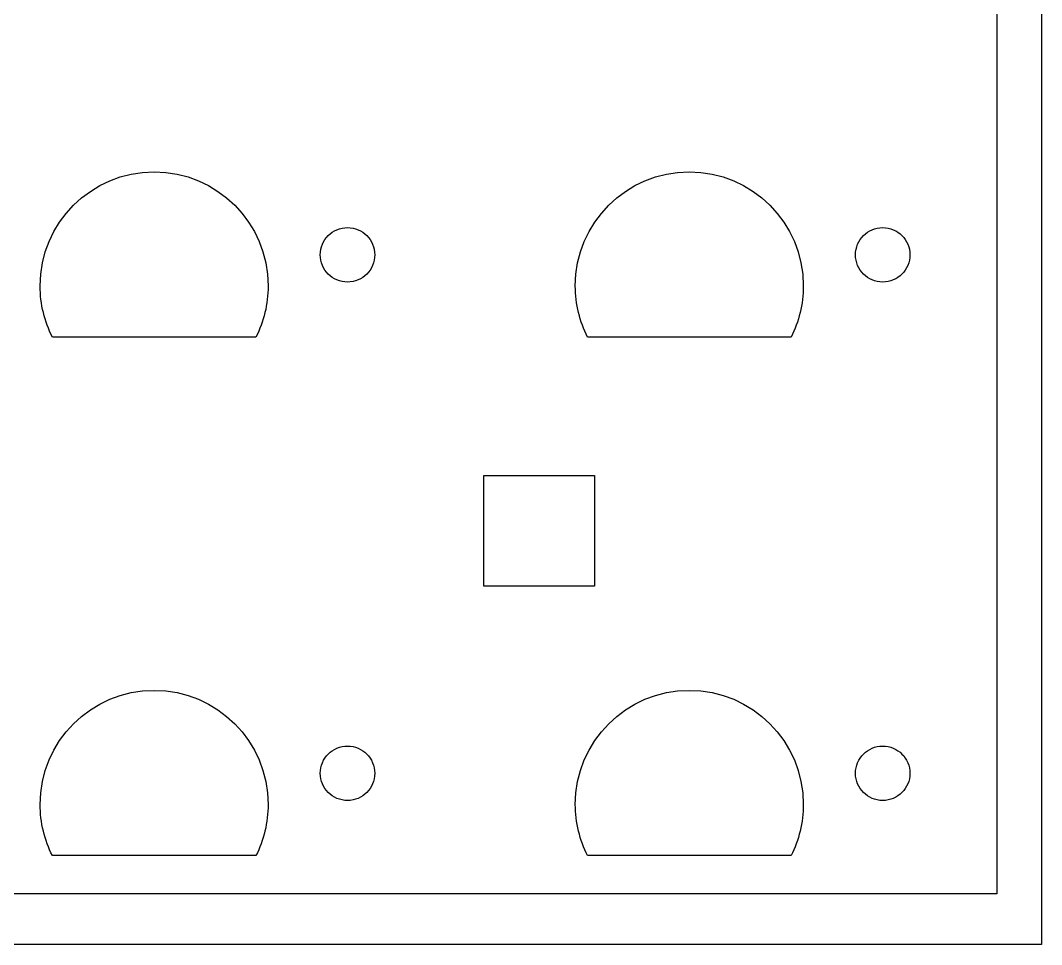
# Model space of a CAD drawing. Extents: x -370 to 54, y -4 to 394.
# Drawn here: x -57 to 53.7, y -4 to 96.2 of the extents above; entities that cross this region are included whole.
import ezdxf

# ---------------------------------------------------------------- set-up
doc = ezdxf.new("R2010")
doc.units = 0
doc.layers.get('0').update_dxf_attribs({"linetype": 'CONTINUOUS'})

msp = doc.modelspace()

# ---------------------------------------------------------------- linework, layer by layer
at = {"color": 5}
for p, q in [((53.709556, 394.312742), (53.709556, -4.039728)), ((-44.962739, 79.509071), (-43.736257, 79.696498)), ((-43.736257, 79.696498), (-42.473313, 79.760356)), ((-42.473313, 79.760356), (-41.210397, 79.696498)), ((-41.210397, 79.696498), (-39.983915, 79.509071)), ((13.041689, 79.509071), (14.268171, 79.696498)), ((14.268171, 79.696498), (15.531115, 79.760356)), ((15.531115, 79.760356), (16.794031, 79.696498)), ((16.794031, 79.696498), (18.020513, 79.509071)), ((-48.361343, 78.267573), (-47.281476, 78.788388)), ((-47.281476, 78.788388), (-46.146548, 79.204294)), ((-46.146548, 79.204294), (-44.962739, 79.509071)), ((-39.983915, 79.509071), (-38.800106, 79.204294)), ((-38.800106, 79.204294), (-37.665177, 78.788388)), ((-37.665177, 78.788388), (-36.585311, 78.267573)), ((9.643085, 78.267573), (10.722951, 78.788388)), ((10.722951, 78.788388), (11.85788, 79.204294)), ((11.85788, 79.204294), (13.041689, 79.509071)), ((18.020513, 79.509071), (19.204322, 79.204294)), ((19.204322, 79.204294), (20.33925, 78.788388)), ((20.33925, 78.788388), (21.419117, 78.267573)), ((-50.330916, 76.936093), (-49.379883, 77.648069)), ((-49.379883, 77.648069), (-48.361343, 78.267573)), ((-36.585311, 78.267573), (-35.566771, 77.648069)), ((-35.566771, 77.648069), (-34.615738, 76.936093)), ((7.673512, 76.936093), (8.624545, 77.648069)), ((8.624545, 77.648069), (9.643085, 78.267573)), ((21.419117, 78.267573), (22.437657, 77.648069)), ((22.437657, 77.648069), (23.38869, 76.936093)), ((-51.208203, 76.137873), (-50.330916, 76.936093)), ((-34.615738, 76.936093), (-33.738422, 76.137873)), ((6.796224, 76.137873), (7.673512, 76.936093)), ((23.38869, 76.936093), (24.266006, 76.137873)), ((-52.716794, 74.30756), (-52.005566, 75.25962)), ((-52.005566, 75.25962), (-51.208203, 76.137873)), ((-33.738422, 76.137873), (-32.941088, 75.25962)), ((-32.941088, 75.25962), (-32.22986, 74.30756)), ((5.287634, 74.30756), (5.998862, 75.25962)), ((5.998862, 75.25962), (6.796224, 76.137873)), ((24.266006, 76.137873), (25.06334, 75.25962)), ((25.06334, 75.25962), (25.774568, 74.30756)), ((-53.335623, 73.287911), (-52.716794, 74.30756)), ((-32.22986, 74.30756), (-31.611031, 73.287911)), ((4.668805, 73.287911), (5.287634, 74.30756)), ((25.774568, 74.30756), (26.393397, 73.287911)), ((-53.855871, 72.206893), (-53.335623, 73.287911)), ((-31.611031, 73.287911), (-31.090783, 72.206893)), ((4.148557, 72.206893), (4.668805, 73.287911)), ((26.393397, 73.287911), (26.913645, 72.206893)), ((-54.271331, 71.070725), (-53.855871, 72.206893)), ((-31.090783, 72.206893), (-30.675323, 71.070725)), ((3.733097, 71.070725), (4.148557, 72.206893)), ((26.913645, 72.206893), (27.329105, 71.070725)), ((-54.575764, 69.885632), (-54.271331, 71.070725)), ((-30.675323, 71.070725), (-30.37089, 69.885629)), ((3.428664, 69.885632), (3.733097, 71.070725)), ((27.329105, 71.070725), (27.633538, 69.885632)), ((-54.76299, 68.657827), (-54.575764, 69.885632)), ((-30.37089, 69.885629), (-30.183664, 68.657827)), ((3.241438, 68.657827), (3.428664, 69.885632)), ((27.633538, 69.885632), (27.820764, 68.657827)), ((-54.826772, 67.393533), (-54.76299, 68.657827)), ((-30.183664, 68.657827), (-30.119853, 67.393533)), ((3.177656, 67.393533), (3.241438, 68.657827)), ((27.820764, 68.657827), (27.884574, 67.393533)), ((-54.827195, 67.393531), (-54.826772, 67.393533)), ((-54.821551, 67.020038), (-54.827195, 67.393531)), ((-54.804618, 66.649429), (-54.821551, 67.020038)), ((-54.776678, 66.281843), (-54.804618, 66.649429)), ((-30.141867, 66.649599), (-30.169242, 66.282046)), ((-30.125498, 67.020142), (-30.141867, 66.649599)), ((-30.119853, 67.393533), (-30.125498, 67.020142)), ((3.177232, 67.393531), (3.177656, 67.393533)), ((3.182877, 67.020038), (3.177232, 67.393531)), ((3.19981, 66.649429), (3.182877, 67.020038)), ((3.22775, 66.281843), (3.19981, 66.649429)), ((27.862561, 66.649599), (27.835185, 66.282046)), ((27.87893, 67.020142), (27.862561, 66.649599)), ((27.884574, 67.393533), (27.87893, 67.020142)), ((-54.738098, 65.917412), (-54.776678, 66.281843)), ((-54.688907, 65.556284), (-54.738098, 65.917412)), ((-54.629301, 65.198578), (-54.688907, 65.556284)), ((-30.255546, 65.556481), (-30.314248, 65.198753)), ((-30.207145, 65.917627), (-30.255546, 65.556481)), ((-30.169242, 66.282046), (-30.207145, 65.917627)), ((3.26633, 65.917412), (3.22775, 66.281843)), ((3.315521, 65.556281), (3.26633, 65.917412)), ((3.375127, 65.198578), (3.315521, 65.556281)), ((27.748882, 65.556481), (27.69018, 65.198753)), ((27.797283, 65.917627), (27.748882, 65.556481)), ((27.835185, 66.282046), (27.797283, 65.917627)), ((-54.559451, 64.844452), (-54.629301, 65.198578)), ((-54.479554, 64.494028), (-54.559451, 64.844452)), ((-54.389807, 64.14745), (-54.479554, 64.494028)), ((-30.461991, 64.494112), (-30.55075, 64.147484)), ((-30.38311, 64.844581), (-30.461991, 64.494112)), ((-30.314248, 65.198753), (-30.38311, 64.844581)), ((3.444977, 64.844449), (3.375127, 65.198578)), ((3.524874, 64.494028), (3.444977, 64.844449)), ((3.61462, 64.14745), (3.524874, 64.494028)), ((27.542436, 64.494112), (27.453677, 64.147484)), ((27.621317, 64.844579), (27.542436, 64.494112)), ((27.69018, 65.198753), (27.621317, 64.844579)), ((-54.290352, 63.804858), (-54.389807, 64.14745)), ((-54.181443, 63.466383), (-54.290352, 63.804858)), ((-54.06322, 63.13217), (-54.181443, 63.466383)), ((-53.935853, 62.802351), (-54.06322, 63.13217)), ((-30.874572, 63.132082), (-31.001177, 62.802246)), ((-30.757168, 63.466329), (-30.874572, 63.132082)), ((-30.649189, 63.804844), (-30.757168, 63.466329)), ((-30.55075, 64.147484), (-30.649189, 63.804844)), ((3.714075, 63.804858), (3.61462, 64.14745)), ((3.822985, 63.466383), (3.714075, 63.804858)), ((3.941208, 63.132167), (3.822985, 63.466383)), ((4.068575, 62.802348), (3.941208, 63.132167)), ((27.129856, 63.132082), (27.003251, 62.802244)), ((27.24726, 63.466329), (27.129856, 63.132082)), ((27.355238, 63.804844), (27.24726, 63.466329)), ((27.453677, 64.147484), (27.355238, 63.804844)), ((-53.799568, 62.477061), (-53.935853, 62.802351)), ((-53.654534, 62.156443), (-53.799568, 62.477061)), ((-53.500949, 61.840631), (-53.654534, 62.156443)), ((-31.281508, 62.156381), (-31.434896, 61.840631)), ((-31.136869, 62.476966), (-31.281508, 62.156381)), ((-31.001177, 62.802246), (-31.136869, 62.476966)), ((4.20486, 62.477059), (4.068575, 62.802348)), ((4.349894, 62.15644), (4.20486, 62.477059)), ((4.503479, 61.840631), (4.349894, 62.15644)), ((26.722919, 62.156378), (26.569532, 61.840631)), ((26.867558, 62.476966), (26.722919, 62.156378)), ((27.003251, 62.802244), (26.867558, 62.476966)), ((-52.121813, 61.840631), (-53.500949, 61.840631)), ((-50.742678, 61.840631), (-52.121813, 61.840631)), ((-49.363571, 61.840631), (-50.742678, 61.840631)), ((-47.984435, 61.840631), (-49.363571, 61.840631)), ((-46.6053, 61.840631), (-47.984435, 61.840631)), ((-45.226165, 61.840631), (-46.6053, 61.840631)), ((-43.847058, 61.840631), (-45.226165, 61.840631)), ((-42.467922, 61.840631), (-43.847058, 61.840631)), ((-41.088787, 61.840631), (-42.467922, 61.840631)), ((-39.709652, 61.840631), (-41.088787, 61.840631)), ((-38.330545, 61.840631), (-39.709652, 61.840631)), ((-36.951409, 61.840631), (-38.330545, 61.840631)), ((-35.572274, 61.840631), (-36.951409, 61.840631)), ((-34.193139, 61.840631), (-35.572274, 61.840631)), ((-32.814031, 61.840631), (-34.193139, 61.840631)), ((-31.434896, 61.840631), (-32.814031, 61.840631)), ((5.882615, 61.840631), (4.503479, 61.840631)), ((7.26175, 61.840631), (5.882615, 61.840631)), ((8.640857, 61.840631), (7.26175, 61.840631)), ((10.019992, 61.840631), (8.640857, 61.840631)), ((11.399128, 61.840631), (10.019992, 61.840631)), ((12.778263, 61.840631), (11.399128, 61.840631)), ((14.15737, 61.840631), (12.778263, 61.840631)), ((15.536505, 61.840631), (14.15737, 61.840631)), ((16.915641, 61.840631), (15.536505, 61.840631)), ((18.294776, 61.840631), (16.915641, 61.840631)), ((19.673883, 61.840631), (18.294776, 61.840631)), ((21.053019, 61.840631), (19.673883, 61.840631)), ((22.432154, 61.840631), (21.053019, 61.840631)), ((23.811289, 61.840631), (22.432154, 61.840631)), ((25.190396, 61.840631), (23.811289, 61.840631)), ((26.569532, 61.840631), (25.190396, 61.840631)), ((-46.146548, 22.97663), (-44.962739, 23.281407)), ((-44.962739, 23.281407), (-43.736257, 23.468834)), ((-43.736257, 23.468834), (-42.473313, 23.532692)), ((-42.473313, 23.532692), (-41.210397, 23.468834)), ((-41.210397, 23.468834), (-39.983915, 23.281407)), ((-39.983915, 23.281407), (-38.800106, 22.97663)), ((11.85788, 22.97663), (13.041689, 23.281407)), ((13.041689, 23.281407), (14.268171, 23.468834)), ((14.268171, 23.468834), (15.531115, 23.532692)), ((15.531115, 23.532692), (16.794031, 23.468834)), ((16.794031, 23.468834), (18.020513, 23.281407)), ((18.020513, 23.281407), (19.204322, 22.97663)), ((-48.361343, 22.039909), (-47.281476, 22.560724)), ((-47.281476, 22.560724), (-46.146548, 22.97663)), ((-38.800106, 22.97663), (-37.665177, 22.560724)), ((-37.665177, 22.560724), (-36.585311, 22.039909)), ((9.643085, 22.039909), (10.722951, 22.560724)), ((10.722951, 22.560724), (11.85788, 22.97663)), ((19.204322, 22.97663), (20.33925, 22.560724)), ((20.33925, 22.560724), (21.419117, 22.039909)), ((-50.330916, 20.708429), (-49.379883, 21.420406)), ((-49.379883, 21.420406), (-48.361343, 22.039909)), ((-36.585311, 22.039909), (-35.566771, 21.420406)), ((-35.566771, 21.420406), (-34.615738, 20.708429)), ((7.673512, 20.708429), (8.624545, 21.420406)), ((8.624545, 21.420406), (9.643085, 22.039909)), ((21.419117, 22.039909), (22.437657, 21.420406)), ((22.437657, 21.420406), (23.38869, 20.708429)), ((-51.208203, 19.910209), (-50.330916, 20.708429)), ((-34.615738, 20.708429), (-33.738422, 19.910206)), ((6.796224, 19.910209), (7.673512, 20.708429)), ((23.38869, 20.708429), (24.266006, 19.910209)), ((-52.716794, 18.079893), (-52.005566, 19.031956)), ((-52.005566, 19.031956), (-51.208203, 19.910209)), ((-33.738422, 19.910206), (-32.941088, 19.031956)), ((-32.941088, 19.031956), (-32.22986, 18.079893)), ((5.287634, 18.079893), (5.998862, 19.031956)), ((5.998862, 19.031956), (6.796224, 19.910209)), ((24.266006, 19.910209), (25.06334, 19.031956)), ((25.06334, 19.031956), (25.774568, 18.079893)), ((-53.335623, 17.060244), (-52.716794, 18.079893)), ((-32.22986, 18.079893), (-31.611031, 17.060244)), ((4.668805, 17.060244), (5.287634, 18.079893)), ((25.774568, 18.079893), (26.393397, 17.060244)), ((-53.855871, 15.979223), (-53.335623, 17.060244)), ((-31.611031, 17.060244), (-31.090783, 15.979223)), ((4.148557, 15.979223), (4.668805, 17.060244)), ((26.393397, 17.060244), (26.913645, 15.979223)), ((-54.271331, 14.843056), (-53.855871, 15.979223)), ((-31.090783, 15.979223), (-30.675323, 14.843056)), ((3.733097, 14.843056), (4.148557, 15.979223)), ((26.913645, 15.979223), (27.329105, 14.843056)), ((-54.575764, 13.657948), (-54.271331, 14.843056)), ((-30.675323, 14.843056), (-30.37089, 13.657948)), ((3.428664, 13.657948), (3.733097, 14.843056)), ((27.329105, 14.843056), (27.633538, 13.657948)), ((-54.76299, 12.43014), (-54.575764, 13.657948)), ((-30.37089, 13.657948), (-30.183664, 12.43014)), ((3.241438, 12.43014), (3.428664, 13.657948)), ((27.633538, 13.657948), (27.820764, 12.43014)), ((-54.826772, 11.16587), (-54.76299, 12.43014)), ((-30.183664, 12.43014), (-30.119853, 11.16587)), ((3.177656, 11.16587), (3.241438, 12.43014)), ((27.820764, 12.43014), (27.884574, 11.16587)), ((-54.827195, 11.165841), (-54.826772, 11.16587)), ((-54.821551, 10.792348), (-54.827195, 11.165841)), ((-30.119853, 11.16587), (-30.125498, 10.792461)), ((3.177232, 11.165841), (3.177656, 11.16587)), ((3.182877, 10.792348), (3.177232, 11.165841)), ((27.884574, 11.16587), (27.87893, 10.792461)), ((-54.804618, 10.421762), (-54.821551, 10.792348)), ((-54.776678, 10.054168), (-54.804618, 10.421762)), ((-54.738098, 9.689734), (-54.776678, 10.054168)), ((-30.169242, 10.054366), (-30.207145, 9.68996)), ((-30.141867, 10.421932), (-30.169242, 10.054366)), ((-30.125498, 10.792461), (-30.141867, 10.421932)), ((3.19981, 10.421762), (3.182877, 10.792348)), ((3.22775, 10.054168), (3.19981, 10.421762)), ((3.26633, 9.689734), (3.22775, 10.054168)), ((27.835185, 10.054366), (27.797283, 9.68996)), ((27.862561, 10.421932), (27.835185, 10.054366)), ((27.87893, 10.792461), (27.862561, 10.421932)), ((-54.688907, 9.328603), (-54.738098, 9.689734)), ((-54.629301, 8.970914), (-54.688907, 9.328603)), ((-54.559451, 8.616782), (-54.629301, 8.970914)), ((-30.314248, 8.971084), (-30.38311, 8.616923)), ((-30.255546, 9.3288), (-30.314248, 8.971084)), ((-30.207145, 9.68996), (-30.255546, 9.3288)), ((3.315521, 9.328603), (3.26633, 9.689734)), ((3.375127, 8.970914), (3.315521, 9.328603)), ((3.444977, 8.616782), (3.375127, 8.970914)), ((27.69018, 8.971084), (27.621317, 8.616923)), ((27.748882, 9.3288), (27.69018, 8.971084)), ((27.797283, 9.68996), (27.748882, 9.3288)), ((-54.479554, 8.266347), (-54.559451, 8.616782)), ((-54.389807, 7.919778), (-54.479554, 8.266347)), ((-54.290352, 7.577188), (-54.389807, 7.919778)), ((-30.55075, 7.919806), (-30.649189, 7.57716)), ((-30.461991, 8.266431), (-30.55075, 7.919806)), ((-30.38311, 8.616923), (-30.461991, 8.266431)), ((3.524874, 8.266347), (3.444977, 8.616782)), ((3.61462, 7.919778), (3.524874, 8.266347)), ((3.714075, 7.577188), (3.61462, 7.919778)), ((27.453677, 7.919806), (27.355238, 7.57716)), ((27.542436, 8.266431), (27.453677, 7.919806)), ((27.621317, 8.616923), (27.542436, 8.266431)), ((-54.181443, 7.238719), (-54.290352, 7.577188)), ((-54.06322, 6.904512), (-54.181443, 7.238719)), ((-53.935853, 6.574678), (-54.06322, 6.904512)), ((-30.874572, 6.904399), (-31.001177, 6.574566)), ((-30.757168, 7.238663), (-30.874572, 6.904399)), ((-30.649189, 7.57716), (-30.757168, 7.238663)), ((3.822985, 7.238719), (3.714075, 7.577188)), ((3.941208, 6.904512), (3.822985, 7.238719)), ((4.068575, 6.574678), (3.941208, 6.904512)), ((27.129856, 6.904399), (27.003251, 6.574566)), ((27.24726, 7.238663), (27.129856, 6.904399)), ((27.355238, 7.57716), (27.24726, 7.238663)), ((-53.799568, 6.249389), (-53.935853, 6.574678)), ((-53.654534, 5.928785), (-53.799568, 6.249389)), ((-53.500949, 5.61295), (-53.654534, 5.928785)), ((-52.121813, 5.61295), (-53.500949, 5.61295)), ((-50.742678, 5.61295), (-52.121813, 5.61295)), ((-49.363571, 5.61295), (-50.742678, 5.61295)), ((-47.984435, 5.61295), (-49.363571, 5.61295)), ((-46.6053, 5.61295), (-47.984435, 5.61295)), ((-45.226165, 5.61295), (-46.6053, 5.61295)), ((-43.847058, 5.61295), (-45.226165, 5.61295)), ((-42.467922, 5.61295), (-43.847058, 5.61295)), ((-41.088787, 5.61295), (-42.467922, 5.61295)), ((-39.709652, 5.61295), (-41.088787, 5.61295)), ((-38.330545, 5.61295), (-39.709652, 5.61295)), ((-36.951409, 5.61295), (-38.330545, 5.61295)), ((-35.572274, 5.61295), (-36.951409, 5.61295)), ((-34.193139, 5.61295), (-35.572274, 5.61295)), ((-32.814031, 5.61295), (-34.193139, 5.61295)), ((-31.434896, 5.61295), (-32.814031, 5.61295)), ((-31.281508, 5.9287), (-31.434896, 5.61295)), ((-31.136869, 6.249304), (-31.281508, 5.9287)), ((-31.001177, 6.574566), (-31.136869, 6.249304)), ((4.20486, 6.249389), (4.068575, 6.574678)), ((4.349894, 5.928785), (4.20486, 6.249389)), ((4.503479, 5.61295), (4.349894, 5.928785)), ((5.882615, 5.61295), (4.503479, 5.61295)), ((7.26175, 5.61295), (5.882615, 5.61295)), ((8.640857, 5.61295), (7.26175, 5.61295)), ((10.019992, 5.61295), (8.640857, 5.61295)), ((11.399128, 5.61295), (10.019992, 5.61295)), ((12.778263, 5.61295), (11.399128, 5.61295)), ((14.15737, 5.61295), (12.778263, 5.61295)), ((15.536505, 5.61295), (14.15737, 5.61295)), ((16.915641, 5.61295), (15.536505, 5.61295)), ((18.294776, 5.61295), (16.915641, 5.61295)), ((19.673883, 5.61295), (18.294776, 5.61295)), ((21.053019, 5.61295), (19.673883, 5.61295)), ((22.432154, 5.61295), (21.053019, 5.61295)), ((23.811289, 5.61295), (22.432154, 5.61295)), ((25.190396, 5.61295), (23.811289, 5.61295)), ((26.569532, 5.61295), (25.190396, 5.61295)), ((26.722919, 5.9287), (26.569532, 5.61295)), ((26.867558, 6.249304), (26.722919, 5.9287)), ((27.003251, 6.574566), (26.867558, 6.249304)), ((53.709556, -4.039728), (-370.122281, -4.039728))]:
    msp.add_line(p, q, dxfattribs=at)
at = {"color": 7}
for p, q in [((48.869504, 196.362697), (48.869504, 1.461009)), ((-23.38812, 73.043117), (-23.161015, 73.212939)), ((-23.161015, 73.212939), (-22.917796, 73.360705)), ((-22.917796, 73.360705), (-22.65993, 73.484928)), ((-22.65993, 73.484928), (-22.388884, 73.584129)), ((-22.388884, 73.584129), (-22.106182, 73.656818)), ((-22.106182, 73.656818), (-21.813263, 73.701525)), ((-21.813263, 73.701525), (-21.511652, 73.716736)), ((-21.511652, 73.716736), (-21.210013, 73.701525)), ((-21.210013, 73.701525), (-20.917123, 73.656818)), ((-20.917123, 73.656818), (-20.634421, 73.584129)), ((-20.634421, 73.584129), (-20.363375, 73.484928)), ((-20.363375, 73.484928), (-20.10548, 73.360705)), ((-20.10548, 73.360705), (-19.862261, 73.212939)), ((-19.862261, 73.212939), (-19.635157, 73.043117)), ((34.616336, 73.043145), (34.843441, 73.212967)), ((34.843441, 73.212967), (35.08666, 73.360733)), ((35.08666, 73.360733), (35.344526, 73.484956)), ((35.344526, 73.484956), (35.615572, 73.584157)), ((35.615572, 73.584157), (35.898274, 73.656846)), ((35.898274, 73.656846), (36.191193, 73.70155)), ((36.191193, 73.70155), (36.492804, 73.71679)), ((36.492804, 73.71679), (36.794443, 73.70155)), ((36.794443, 73.70155), (37.087333, 73.656846)), ((37.087333, 73.656846), (37.370063, 73.584157)), ((37.370063, 73.584157), (37.641081, 73.484956)), ((37.641081, 73.484956), (37.898976, 73.360733)), ((37.898976, 73.360733), (38.142195, 73.212967)), ((38.142195, 73.212967), (38.369299, 73.043145)), ((-24.229819, 71.915027), (-24.105585, 72.172902)), ((-24.105585, 72.172902), (-23.957842, 72.416129)), ((-23.957842, 72.416129), (-23.788, 72.643228)), ((-23.788, 72.643228), (-23.597613, 72.852722)), ((-23.597613, 72.852722), (-23.38812, 73.043117)), ((-19.635157, 73.043117), (-19.425663, 72.852722)), ((-19.425663, 72.852722), (-19.235276, 72.643228)), ((-19.235276, 72.643228), (-19.065463, 72.416129)), ((-19.065463, 72.416129), (-18.917691, 72.172902)), ((-18.917691, 72.172902), (-18.793457, 71.915027)), ((33.774637, 71.915055), (33.898871, 72.172927)), ((33.898871, 72.172927), (34.046614, 72.416155)), ((34.046614, 72.416155), (34.216456, 72.643253)), ((34.216456, 72.643253), (34.406843, 72.852744)), ((34.406843, 72.852744), (34.616336, 73.043145)), ((38.369299, 73.043145), (38.578793, 72.852744)), ((38.578793, 72.852744), (38.76918, 72.643253)), ((38.76918, 72.643253), (38.938993, 72.416155)), ((38.938993, 72.416155), (39.086765, 72.172927)), ((39.086765, 72.172927), (39.210999, 71.915055)), ((-24.461665, 70.766752), (-24.446425, 71.068374)), ((-24.446425, 71.068374), (-24.401721, 71.361284)), ((-24.401721, 71.361284), (-24.32902, 71.643992)), ((-24.32902, 71.643992), (-24.229819, 71.915027)), ((-18.793457, 71.915027), (-18.694284, 71.643992)), ((-18.694284, 71.643992), (-18.621584, 71.361284)), ((-18.621584, 71.361284), (-18.57688, 71.068374)), ((-18.57688, 71.068374), (-18.56164, 70.766752)), ((33.542791, 70.76678), (33.558031, 71.068403)), ((33.558031, 71.068403), (33.602735, 71.36131)), ((33.602735, 71.36131), (33.675436, 71.64402)), ((33.675436, 71.64402), (33.774637, 71.915055)), ((39.210999, 71.915055), (39.310172, 71.64402)), ((39.310172, 71.64402), (39.382872, 71.36131)), ((39.382872, 71.36131), (39.427576, 71.068403)), ((39.427576, 71.068403), (39.442816, 70.76678)), ((-24.446425, 70.465133), (-24.461665, 70.766752)), ((-24.401721, 70.172226), (-24.446425, 70.465133)), ((-24.32902, 69.889518), (-24.401721, 70.172226)), ((-24.229819, 69.61848), (-24.32902, 69.889518)), ((-18.694284, 69.889518), (-18.793457, 69.61848)), ((-18.621584, 70.172226), (-18.694284, 69.889518)), ((-18.57688, 70.465133), (-18.621584, 70.172226)), ((-18.56164, 70.766752), (-18.57688, 70.465133)), ((33.558031, 70.465161), (33.542791, 70.76678)), ((33.602735, 70.172254), (33.558031, 70.465161)), ((33.675436, 69.889543), (33.602735, 70.172254)), ((33.774637, 69.618509), (33.675436, 69.889543)), ((39.310172, 69.889543), (39.210999, 69.618509)), ((39.382872, 70.172254), (39.310172, 69.889543)), ((39.427576, 70.465161), (39.382872, 70.172254)), ((39.442816, 70.76678), (39.427576, 70.465161)), ((-24.105585, 69.360608), (-24.229819, 69.61848)), ((-23.957842, 69.117381), (-24.105585, 69.360608)), ((-23.788, 68.890279), (-23.957842, 69.117381)), ((-23.597613, 68.680789), (-23.788, 68.890279)), ((-23.38812, 68.49039), (-23.597613, 68.680789)), ((-19.425663, 68.680789), (-19.635157, 68.49039)), ((-19.235276, 68.890279), (-19.425663, 68.680789)), ((-19.065463, 69.117381), (-19.235276, 68.890279)), ((-18.917691, 69.360608), (-19.065463, 69.117381)), ((-18.793457, 69.61848), (-18.917691, 69.360608)), ((33.898871, 69.360636), (33.774637, 69.618509)), ((34.046614, 69.117409), (33.898871, 69.360636)), ((34.216456, 68.890307), (34.046614, 69.117409)), ((34.406843, 68.680817), (34.216456, 68.890307)), ((34.616336, 68.490418), (34.406843, 68.680817)), ((38.578793, 68.680817), (38.369299, 68.490418)), ((38.76918, 68.890307), (38.578793, 68.680817)), ((38.938993, 69.117409), (38.76918, 68.890307)), ((39.086765, 69.360636), (38.938993, 69.117409)), ((39.210999, 69.618509), (39.086765, 69.360636)), ((-23.161015, 68.320566), (-23.38812, 68.49039)), ((-22.917796, 68.172803), (-23.161015, 68.320566)), ((-22.65993, 68.04858), (-22.917796, 68.172803)), ((-22.388884, 67.949379), (-22.65993, 68.04858)), ((-22.106182, 67.876689), (-22.388884, 67.949379)), ((-21.813263, 67.831983), (-22.106182, 67.876689)), ((-21.511652, 67.816771), (-21.813263, 67.831983)), ((-21.210013, 67.831983), (-21.511652, 67.816771)), ((-20.917123, 67.876689), (-21.210013, 67.831983)), ((-20.634421, 67.949379), (-20.917123, 67.876689)), ((-20.363375, 68.04858), (-20.634421, 67.949379)), ((-20.10548, 68.172803), (-20.363375, 68.04858)), ((-19.862261, 68.320566), (-20.10548, 68.172803)), ((-19.635157, 68.49039), (-19.862261, 68.320566)), ((34.843441, 68.320594), (34.616336, 68.490418)), ((35.08666, 68.172831), (34.843441, 68.320594)), ((35.344526, 68.048608), (35.08666, 68.172831)), ((35.615572, 67.949407), (35.344526, 68.048608)), ((35.898274, 67.876715), (35.615572, 67.949407)), ((36.191193, 67.832011), (35.898274, 67.876715)), ((36.492804, 67.816799), (36.191193, 67.832011)), ((36.794443, 67.832011), (36.492804, 67.816799)), ((37.087333, 67.876715), (36.794443, 67.832011)), ((37.370063, 67.949407), (37.087333, 67.876715)), ((37.641081, 68.048608), (37.370063, 67.949407)), ((37.898976, 68.172831), (37.641081, 68.048608)), ((38.142195, 68.320594), (37.898976, 68.172831)), ((38.369299, 68.490418), (38.142195, 68.320594)), ((-6.72682, 46.822914), (5.273184, 46.822914)), ((-6.72682, 34.822916), (-6.72682, 46.822914)), ((5.273184, 46.822914), (5.273184, 34.822916)), ((5.273184, 34.822916), (-6.72682, 34.822916)), ((-23.788, 16.415525), (-23.597613, 16.625015)), ((-23.597613, 16.625015), (-23.38812, 16.815417)), ((-23.38812, 16.815417), (-23.161015, 16.985238)), ((-23.161015, 16.985238), (-22.917796, 17.133004)), ((-22.917796, 17.133004), (-22.65993, 17.257227)), ((-22.65993, 17.257227), (-22.388884, 17.356428)), ((-22.388884, 17.356428), (-22.106182, 17.429117)), ((-22.106182, 17.429117), (-21.813263, 17.473821)), ((-21.813263, 17.473821), (-21.511652, 17.489033)), ((-21.511652, 17.489033), (-21.210013, 17.473821)), ((-21.210013, 17.473821), (-20.917123, 17.429117)), ((-20.917123, 17.429117), (-20.634421, 17.356428)), ((-20.634421, 17.356428), (-20.363375, 17.257227)), ((-20.363375, 17.257227), (-20.10548, 17.133004)), ((-20.10548, 17.133004), (-19.862261, 16.985238)), ((-19.862261, 16.985238), (-19.635157, 16.815417)), ((-19.635157, 16.815417), (-19.425663, 16.625015)), ((-19.425663, 16.625015), (-19.235276, 16.415525)), ((34.216456, 16.415581), (34.406843, 16.625072)), ((34.406843, 16.625072), (34.616336, 16.815473)), ((34.616336, 16.815473), (34.843441, 16.985295)), ((34.843441, 16.985295), (35.08666, 17.133061)), ((35.08666, 17.133061), (35.344526, 17.257283)), ((35.344526, 17.257283), (35.615572, 17.356485)), ((35.615572, 17.356485), (35.898274, 17.429174)), ((35.898274, 17.429174), (36.191193, 17.473878)), ((36.191193, 17.473878), (36.492804, 17.489089)), ((36.492804, 17.489089), (36.794443, 17.473878)), ((36.794443, 17.473878), (37.087333, 17.429174)), ((37.087333, 17.429174), (37.370063, 17.356485)), ((37.370063, 17.356485), (37.641081, 17.257283)), ((37.641081, 17.257283), (37.898976, 17.133061)), ((37.898976, 17.133061), (38.142195, 16.985295)), ((38.142195, 16.985295), (38.369299, 16.815473)), ((38.369299, 16.815473), (38.578793, 16.625072)), ((38.578793, 16.625072), (38.76918, 16.415581)), ((-24.32902, 15.416291), (-24.229819, 15.687326)), ((-24.229819, 15.687326), (-24.105585, 15.945198)), ((-24.105585, 15.945198), (-23.957842, 16.188426)), ((-23.957842, 16.188426), (-23.788, 16.415525)), ((-19.235276, 16.415525), (-19.065463, 16.188426)), ((-19.065463, 16.188426), (-18.917691, 15.945198)), ((-18.917691, 15.945198), (-18.793457, 15.687326)), ((-18.793457, 15.687326), (-18.694284, 15.416291)), ((33.675436, 15.416348), (33.774637, 15.687383)), ((33.774637, 15.687383), (33.898871, 15.945255)), ((33.898871, 15.945255), (34.046614, 16.188482)), ((34.046614, 16.188482), (34.216456, 16.415581)), ((38.76918, 16.415581), (38.938993, 16.188482)), ((38.938993, 16.188482), (39.086765, 15.945255)), ((39.086765, 15.945255), (39.210999, 15.687383)), ((39.210999, 15.687383), (39.310172, 15.416348)), ((-24.461665, 14.539046), (-24.446425, 14.840674)), ((-24.446425, 14.237435), (-24.461665, 14.539046)), ((-24.446425, 14.840674), (-24.401721, 15.133581)), ((-24.401721, 15.133581), (-24.32902, 15.416291)), ((-18.694284, 15.416291), (-18.621584, 15.133581)), ((-18.621584, 15.133581), (-18.57688, 14.840674)), ((-18.57688, 14.840674), (-18.56164, 14.539046)), ((-18.56164, 14.539046), (-18.57688, 14.237435)), ((33.542791, 14.539102), (33.558031, 14.84073)), ((33.558031, 14.237492), (33.542791, 14.539102)), ((33.558031, 14.84073), (33.602735, 15.133637)), ((33.602735, 15.133637), (33.675436, 15.416348)), ((39.310172, 15.416348), (39.382872, 15.133637)), ((39.382872, 15.133637), (39.427576, 14.84073)), ((39.427576, 14.84073), (39.442816, 14.539102)), ((39.442816, 14.539102), (39.427576, 14.237492)), ((-24.401721, 13.944517), (-24.446425, 14.237435)), ((-24.32902, 13.661815), (-24.401721, 13.944517)), ((-24.229819, 13.390768), (-24.32902, 13.661815)), ((-24.105585, 13.132902), (-24.229819, 13.390768)), ((-18.793457, 13.390768), (-18.917691, 13.132902)), ((-18.694284, 13.661815), (-18.793457, 13.390768)), ((-18.621584, 13.944517), (-18.694284, 13.661815)), ((-18.57688, 14.237435), (-18.621584, 13.944517)), ((33.602735, 13.944573), (33.558031, 14.237492)), ((33.675436, 13.661871), (33.602735, 13.944573)), ((33.774637, 13.390825), (33.675436, 13.661871)), ((33.898871, 13.132958), (33.774637, 13.390825)), ((39.210999, 13.390825), (39.086765, 13.132958)), ((39.310172, 13.661871), (39.210999, 13.390825)), ((39.382872, 13.944573), (39.310172, 13.661871)), ((39.427576, 14.237492), (39.382872, 13.944573)), ((-23.957842, 12.889683), (-24.105585, 13.132902)), ((-23.788, 12.662579), (-23.957842, 12.889683)), ((-23.597613, 12.453085), (-23.788, 12.662579)), ((-23.38812, 12.262698), (-23.597613, 12.453085)), ((-23.161015, 12.092857), (-23.38812, 12.262698)), ((-19.635157, 12.262698), (-19.862261, 12.092857)), ((-19.425663, 12.453085), (-19.635157, 12.262698)), ((-19.235276, 12.662579), (-19.425663, 12.453085)), ((-19.065463, 12.889683), (-19.235276, 12.662579)), ((-18.917691, 13.132902), (-19.065463, 12.889683)), ((34.046614, 12.889739), (33.898871, 13.132958)), ((34.216456, 12.662635), (34.046614, 12.889739)), ((34.406843, 12.453142), (34.216456, 12.662635)), ((34.616336, 12.262754), (34.406843, 12.453142)), ((34.843441, 12.092913), (34.616336, 12.262754)), ((38.369299, 12.262754), (38.142195, 12.092913)), ((38.578793, 12.453142), (38.369299, 12.262754)), ((38.76918, 12.662635), (38.578793, 12.453142)), ((38.938993, 12.889739), (38.76918, 12.662635)), ((39.086765, 13.132958), (38.938993, 12.889739)), ((-22.917796, 11.945113), (-23.161015, 12.092857)), ((-22.65993, 11.820879), (-22.917796, 11.945113)), ((-22.388884, 11.721678), (-22.65993, 11.820879)), ((-22.106182, 11.648978), (-22.388884, 11.721678)), ((-21.813263, 11.604274), (-22.106182, 11.648978)), ((-21.511652, 11.589034), (-21.813263, 11.604274)), ((-21.210013, 11.604274), (-21.511652, 11.589034)), ((-20.917123, 11.648978), (-21.210013, 11.604274)), ((-20.634421, 11.721678), (-20.917123, 11.648978)), ((-20.363375, 11.820879), (-20.634421, 11.721678)), ((-20.10548, 11.945113), (-20.363375, 11.820879)), ((-19.862261, 12.092857), (-20.10548, 11.945113)), ((35.08666, 11.94517), (34.843441, 12.092913)), ((35.344526, 11.820936), (35.08666, 11.94517)), ((35.615572, 11.721734), (35.344526, 11.820936)), ((35.898274, 11.649034), (35.615572, 11.721734)), ((36.191193, 11.60433), (35.898274, 11.649034)), ((36.492804, 11.58909), (36.191193, 11.60433)), ((36.794443, 11.60433), (36.492804, 11.58909)), ((37.087333, 11.649034), (36.794443, 11.60433)), ((37.370063, 11.721734), (37.087333, 11.649034)), ((37.641081, 11.820936), (37.370063, 11.721734)), ((37.898976, 11.94517), (37.641081, 11.820936)), ((38.142195, 12.092913), (37.898976, 11.94517)), ((48.869504, 1.461009), (-159.81623, 1.461009))]:
    msp.add_line(p, q, dxfattribs=at)

doc.saveas('drawing.dxf')
